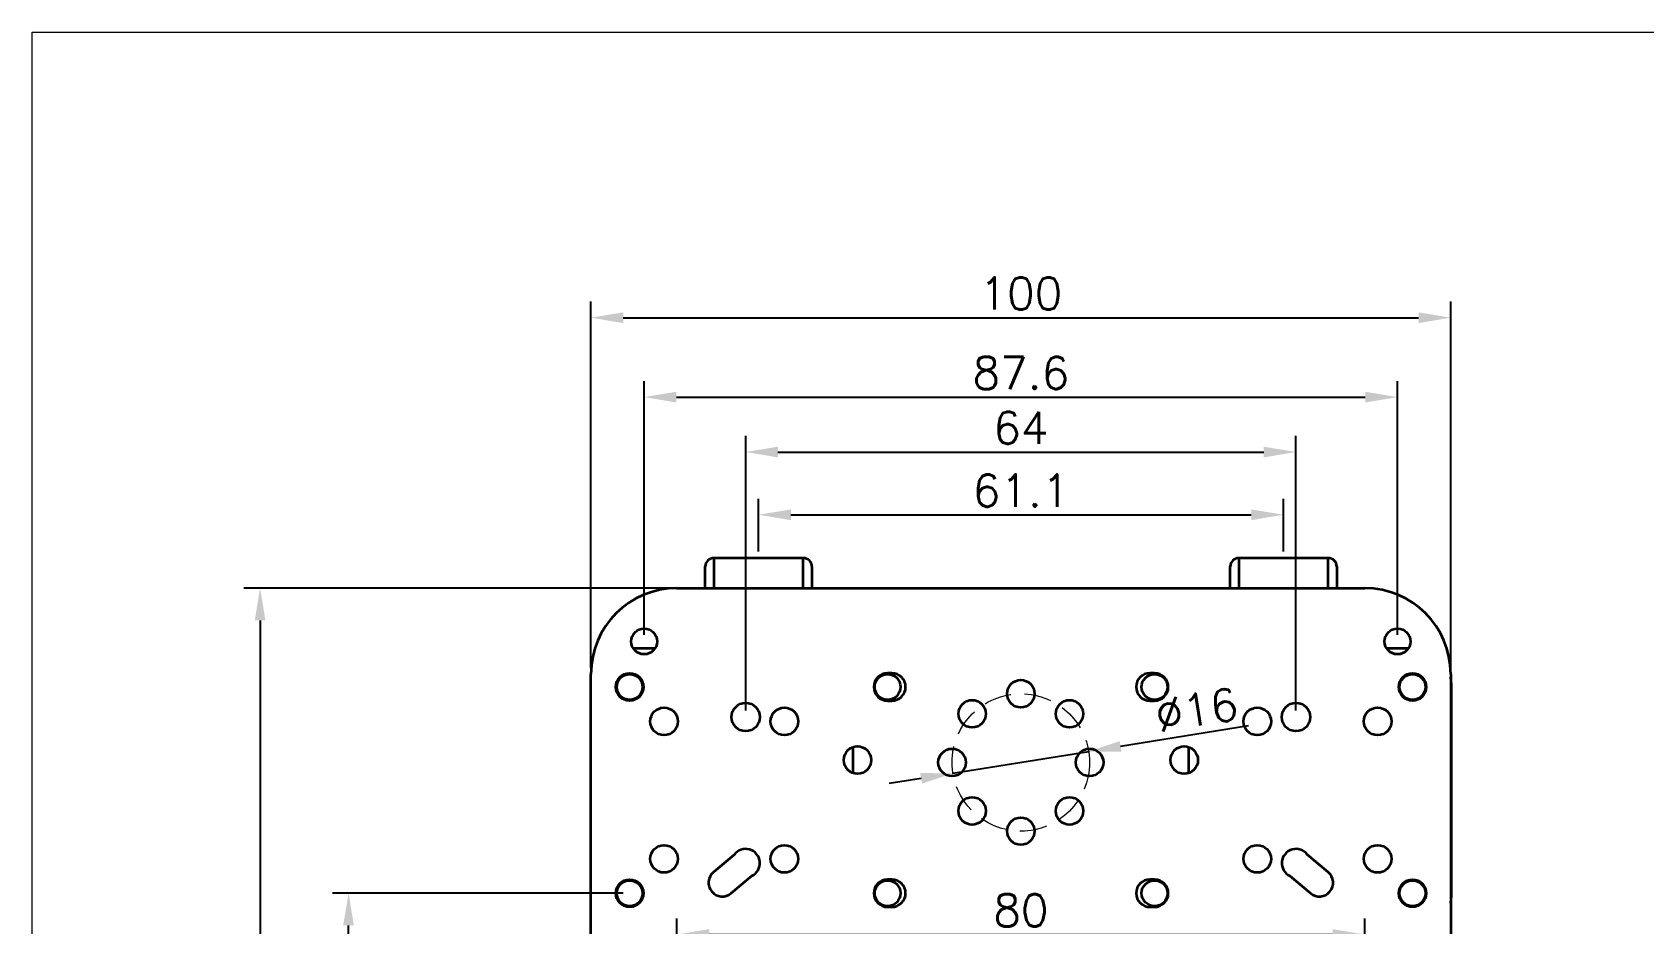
# Model space of a CAD drawing. Header units: millimetres. Extents: x 3171 to 3496, y 686 to 979.
# Drawn here: x 3171.3 to 3358.7, y 875.5 to 979.2 of the extents above; entities that cross this region are included whole.
import ezdxf

# ---------------------------------------------------------------- set-up
doc = ezdxf.new("R2010")
doc.units = ezdxf.units.MM
doc.header["$LTSCALE"] = 0.5
doc.linetypes.add('HIDDEN', pattern=[9.525, 6.35, -3.175])
for name, color, linetype, lineweight in [('尺寸线', 3, 'Continuous', 13), ('波浪线', 3, 'Continuous', 18), ('粗实线', 7, 'Continuous', 35), ('细虚线', 2, 'HIDDEN', 18)]:
    doc.layers.add(name, color=color, linetype=linetype, lineweight=lineweight)
doc.styles.add('数字和字母', font='romans.shx')
doc.dimstyles.new('轮趣标注1比1', dxfattribs={"dimscale": 1.5, "dimtxt": 2.5, "dimasz": 2.5, "dimexe": 1.25, "dimexo": 0.5, "dimtad": 1, "dimdec": 1, "dimdsep": 46, "dimtxsty": '数字和字母', "dimcen": 2.5, "dimadec": 0, "dimazin": 2, "dimtfac": 1, "dimtmove": 0, "dimatfit": 3, "dimfxl": 1, "dimtolj": 1, "dimarcsym": 0})

# ---------------------------------------------------------------- blocks, each defined once
blk = doc.blocks.new('*D47')
at = {"layer": 'Defpoints', "color": 0}
for p in [(3316.84, 923.1), (3255.79, 918.06), (3316.84, 918.06)]:
    blk.add_point(p, dxfattribs=at)
at = {"layer": '波浪线', "color": 0, "lineweight": -2}
for p, q in [((3255.79, 918.81), (3255.79, 924.97)), ((3316.84, 918.81), (3316.84, 924.97)), ((3259.54, 923.1), (3313.09, 923.1))]:
    blk.add_line(p, q, dxfattribs=at)
at = {"layer": '波浪线', "color": 0}
for points in [[(3259.54, 923.72), (3259.54, 922.47), (3255.79, 923.1)], [(3313.09, 922.47), (3313.09, 923.72), (3316.84, 923.1)]]:
    blk.add_solid(points, dxfattribs=at)
at = {"layer": '波浪线', "color": 0, "insert": (3286.32, 925.91), "char_height": 3.75, "attachment_point": 5, "style": '数字和字母'}
blk.add_mtext('\\A1;61.1', dxfattribs=at)
blk = doc.blocks.new('*D48')
at = {"layer": 'Defpoints', "color": 0}
for p in [(3330.1, 936.79), (3242.48, 908.36), (3330.1, 908.36)]:
    blk.add_point(p, dxfattribs=at)
at = {"layer": '波浪线', "color": 0, "lineweight": -2}
for p, q in [((3242.48, 909.11), (3242.48, 938.66)), ((3330.1, 909.11), (3330.1, 938.66)), ((3246.23, 936.79), (3326.35, 936.79))]:
    blk.add_line(p, q, dxfattribs=at)
at = {"layer": '波浪线', "color": 0}
for points in [[(3246.23, 937.41), (3246.23, 936.16), (3242.48, 936.79)], [(3326.35, 936.16), (3326.35, 937.41), (3330.1, 936.79)]]:
    blk.add_solid(points, dxfattribs=at)
at = {"layer": '波浪线', "color": 0, "insert": (3286.29, 939.6), "char_height": 3.75, "attachment_point": 5, "style": '数字和字母'}
blk.add_mtext('\\A1;87.6', dxfattribs=at)
blk = doc.blocks.new('*D49')
at = {"layer": 'Defpoints', "color": 0}
for p in [(3336.29, 946.03), (3236.29, 904.56), (3336.29, 904.22)]:
    blk.add_point(p, dxfattribs=at)
at = {"layer": '波浪线', "color": 0, "lineweight": -2}
for p, q in [((3236.29, 905.31), (3236.29, 947.9)), ((3336.29, 904.97), (3336.29, 947.9)), ((3240.04, 946.03), (3332.54, 946.03))]:
    blk.add_line(p, q, dxfattribs=at)
at = {"layer": '波浪线', "color": 0}
for points in [[(3240.04, 946.65), (3240.04, 945.4), (3236.29, 946.03)], [(3332.54, 945.4), (3332.54, 946.65), (3336.29, 946.03)]]:
    blk.add_solid(points, dxfattribs=at)
at = {"layer": '波浪线', "color": 0, "insert": (3286.29, 948.84), "char_height": 3.75, "attachment_point": 5, "style": '数字和字母'}
blk.add_mtext('\\A1;100', dxfattribs=at)
blk = doc.blocks.new('*D50')
at = {"layer": 'Defpoints', "color": 0}
for p in [(3246.29, 914.56), (3197.81, 770.56), (3241.29, 770.56)]:
    blk.add_point(p, dxfattribs=at)
at = {"layer": '波浪线', "color": 0, "lineweight": -2}
for p, q in [((3245.54, 914.56), (3195.93, 914.56)), ((3197.81, 910.81), (3197.81, 774.31)), ((3240.54, 770.56), (3195.93, 770.56))]:
    blk.add_line(p, q, dxfattribs=at)
at = {"layer": '波浪线', "color": 0}
for points in [[(3198.43, 910.81), (3197.18, 910.81), (3197.81, 914.56)], [(3197.18, 774.31), (3198.43, 774.31), (3197.81, 770.56)]]:
    blk.add_solid(points, dxfattribs=at)
at = {"layer": '波浪线', "color": 0, "insert": (3195, 842.56), "char_height": 3.75, "attachment_point": 5, "rotation": 90, "style": '数字和字母'}
blk.add_mtext('\\A1;144', dxfattribs=at)
blk = doc.blocks.new('*D51')
at = {"layer": 'Defpoints', "color": 0}
for p in [(3318.29, 930.4), (3254.29, 899.56), (3318.29, 899.56)]:
    blk.add_point(p, dxfattribs=at)
at = {"layer": '波浪线', "color": 0, "lineweight": -2}
for p, q in [((3254.29, 900.31), (3254.29, 932.27)), ((3318.29, 900.31), (3318.29, 932.27)), ((3258.04, 930.4), (3314.54, 930.4))]:
    blk.add_line(p, q, dxfattribs=at)
at = {"layer": '波浪线', "color": 0}
for points in [[(3258.04, 931.02), (3258.04, 929.77), (3254.29, 930.4)], [(3314.54, 929.77), (3314.54, 931.02), (3318.29, 930.4)]]:
    blk.add_solid(points, dxfattribs=at)
at = {"layer": '波浪线', "color": 0, "insert": (3286.29, 933.21), "char_height": 3.75, "attachment_point": 5, "style": '数字和字母'}
blk.add_mtext('\\A1;64', dxfattribs=at)
blk = doc.blocks.new('*D52')
at = {"layer": 'Defpoints', "color": 0}
for p in [(3294.19, 895.55), (3278.39, 893.02)]:
    blk.add_point(p, dxfattribs=at)
at = {"layer": '尺寸线', "color": 0, "lineweight": -2}
for p, q in [((3312.78, 898.52), (3297.89, 896.14)), ((3278.39, 893.02), (3294.19, 895.55)), ((3274.69, 892.42), (3270.98, 891.83))]:
    blk.add_line(p, q, dxfattribs=at)
at = {"layer": '尺寸线', "color": 0}
for points in [[(3297.79, 896.76), (3297.99, 895.52), (3294.19, 895.55)], [(3274.79, 891.81), (3274.59, 893.04), (3278.39, 893.02)]]:
    blk.add_solid(points, dxfattribs=at)
at = {"layer": '尺寸线', "color": 0, "insert": (3306.74, 900.4), "char_height": 3.75, "attachment_point": 5, "rotation": 9.096, "style": '数字和字母'}
blk.add_mtext('\\A1;∅16', dxfattribs=at)
blk = doc.blocks.new('*D54')
at = {"layer": 'Defpoints', "color": 0}
for p in [(3326.29, 874.26), (3246.29, 863.4), (3326.29, 863.4)]:
    blk.add_point(p, dxfattribs=at)
at = {"layer": '尺寸线', "color": 0, "lineweight": -2}
for p, q in [((3246.29, 864.15), (3246.29, 876.13)), ((3326.29, 864.15), (3326.29, 876.13)), ((3250.04, 874.26), (3322.54, 874.26))]:
    blk.add_line(p, q, dxfattribs=at)
at = {"layer": '尺寸线', "color": 0}
for points in [[(3250.04, 874.88), (3250.04, 873.63), (3246.29, 874.26)], [(3322.54, 873.63), (3322.54, 874.88), (3326.29, 874.26)]]:
    blk.add_solid(points, dxfattribs=at)
at = {"layer": '尺寸线', "color": 0, "insert": (3286.29, 877.07), "char_height": 3.75, "attachment_point": 5, "style": '数字和字母'}
blk.add_mtext('\\A1;80', dxfattribs=at)
blk = doc.blocks.new('*D59')
at = {"layer": 'Defpoints', "color": 0}
for p in [(3208.1, 879.06), (3240.79, 879.06), (3264.29, 820.56)]:
    blk.add_point(p, dxfattribs=at)
at = {"layer": '尺寸线', "color": 0, "lineweight": -2}
for p, q in [((3240.04, 879.06), (3206.22, 879.06)), ((3208.1, 824.31), (3208.1, 875.31)), ((3263.54, 820.56), (3206.22, 820.56))]:
    blk.add_line(p, q, dxfattribs=at)
at = {"layer": '尺寸线', "color": 0}
for points in [[(3208.72, 875.31), (3207.47, 875.31), (3208.1, 879.06)], [(3207.47, 824.31), (3208.72, 824.31), (3208.1, 820.56)]]:
    blk.add_solid(points, dxfattribs=at)
at = {"layer": '尺寸线', "color": 0, "insert": (3205.29, 849.81), "char_height": 3.75, "attachment_point": 5, "rotation": 90, "style": '数字和字母'}
blk.add_mtext('\\A1;58.5', dxfattribs=at)

msp = doc.modelspace()

# ---------------------------------------------------------------- linework, layer by layer
at = {"layer": '波浪线'}
msp.add_lwpolyline([(3171.31, 979.24), (3495.75, 979.24), (3495.75, 686.38), (3171.31, 686.38)], close=True, dxfattribs=at)
at = {"layer": '粗实线'}
for p, q in [((3249.59, 914.56), (3249.59, 917.06)), ((3260.99, 918.06), (3250.59, 918.06)), ((3250.59, 918.06), (3250.59, 914.56)), ((3260.99, 914.56), (3260.99, 918.06)), ((3261.99, 917.06), (3261.99, 914.56)), ((3310.64, 914.56), (3310.64, 917.06)), ((3322.04, 918.06), (3311.64, 918.06)), ((3311.64, 918.06), (3311.64, 914.56)), ((3322.04, 914.56), (3322.04, 918.06)), ((3323.04, 917.06), (3323.04, 914.56)), ((3246.29, 914.56), (3326.29, 914.56)), ((3241.22, 907.56), (3243.75, 907.56)), ((3328.83, 907.56), (3331.36, 907.56)), ((3236.29, 775.56), (3236.29, 904.56)), ((3271.29, 904.66), (3270.79, 904.66)), ((3301.84, 904.66), (3301.29, 904.66)), ((3336.29, 904.56), (3336.29, 775.56)), ((3336.34, 903.56), (3336.34, 878.56)), ((3270.79, 901.46), (3271.29, 901.46)), ((3301.29, 901.46), (3301.84, 901.46)), ((3266.79, 893.04), (3266.79, 896.08)), ((3305.79, 896.08), (3305.79, 893.04)), ((3252.95, 883.52), (3250.54, 881.5)), ((3322.04, 881.5), (3319.63, 883.52)), ((3252.6, 879.05), (3255.01, 881.07)), ((3317.57, 881.07), (3319.98, 879.05)), ((3271.29, 880.66), (3270.79, 880.66)), ((3301.84, 880.66), (3301.29, 880.66)), ((3270.79, 877.46), (3271.29, 877.46)), ((3301.29, 877.46), (3301.84, 877.46))]:
    msp.add_line(p, q, dxfattribs=at)
for centre, radius in [((3242.48, 908.36), 1.5), ((3330.1, 908.36), 1.5), ((3240.79, 903.06), 1.6), ((3240.79, 903.06), 1.5), ((3270.79, 903.06), 1.5), ((3286.29, 902.28), 1.6), ((3301.84, 903.06), 1.5), ((3331.84, 903.06), 1.6), ((3331.84, 903.06), 1.5), ((3244.79, 899.06), 1.6), ((3254.29, 899.56), 1.65), ((3258.79, 899.06), 1.6), ((3280.63, 899.94), 1.6), ((3291.95, 899.94), 1.6), ((3313.79, 899.06), 1.6), ((3318.29, 899.56), 1.65), ((3327.79, 899.06), 1.6), ((3267.29, 894.56), 1.6), ((3305.29, 894.56), 1.6), ((3278.29, 894.28), 1.6), ((3294.29, 894.28), 1.6), ((3280.63, 888.63), 1.6), ((3291.95, 888.63), 1.6), ((3286.29, 886.28), 1.6), ((3244.79, 883.06), 1.6), ((3258.79, 883.06), 1.6), ((3313.79, 883.06), 1.6), ((3327.79, 883.06), 1.6), ((3240.79, 879.06), 1.6), ((3240.79, 879.06), 1.5), ((3270.79, 879.06), 1.5), ((3301.84, 879.06), 1.5), ((3331.84, 879.06), 1.6), ((3331.84, 879.06), 1.5)]:
    msp.add_circle(centre, radius, dxfattribs=at)
for centre, radius, start, end in [((3250.59, 917.06), 1, 90, 179.7772), ((3260.99, 917.06), 1, 0.2228, 90), ((3311.64, 917.06), 1, 90, 179.7772), ((3322.04, 917.06), 1, 0.2228, 90), ((3246.29, 904.56), 10, 90, 180), ((3326.29, 904.56), 10, 0, 90), ((3270.79, 903.06), 1.6, 90, 270), ((3271.29, 903.06), 1.6, 270, 90), ((3301.29, 903.06), 1.6, 90, 270), ((3301.84, 903.06), 1.6, 270, 90), ((3332.34, 903.56), 4, 0, 9.5125), ((3254.29, 882.56), 1.65, 295.8745, 144.1567), ((3318.29, 882.56), 1.65, 35.8433, 244.1255), ((3251.57, 880.28), 1.6, 130.0156, 310.0156), ((3321.01, 880.28), 1.6, 229.9844, 49.9844), ((3270.79, 879.06), 1.6, 90, 270), ((3271.29, 879.06), 1.6, 270, 90), ((3301.29, 879.06), 1.6, 90, 270), ((3301.84, 879.06), 1.6, 270, 90), ((3332.34, 878.56), 4, 350.4875, 0)]:
    msp.add_arc(centre, radius, start, end, dxfattribs=at)
at = {"layer": '细虚线'}
msp.add_circle((3286.29, 894.28), 8, dxfattribs=at)

# ---------------------------------------------------------------- dimensions: what is measured, and where the dimension line sits
at = {"layer": '尺寸线'}
dim = msp.add_diameter_dim_2p(p1=(3278.39, 893.02), p2=(3294.19, 895.55), dimstyle='轮趣标注1比1', dxfattribs=at)
dim.commit()
dim.dimension.update_dxf_attribs({"geometry": '*D52', "text_midpoint": (3307.19, 897.63), "dimtype": 163})
dim = msp.add_linear_dim(base=(3326.29, 874.26), p1=(3246.29, 863.4), p2=(3326.29, 863.4), dimstyle='轮趣标注1比1', dxfattribs=at)
dim.commit()
dim.dimension.update_dxf_attribs({"geometry": '*D54', "text_midpoint": (3286.29, 877.07)})
dim = msp.add_linear_dim(base=(3208.1, 879.06), p1=(3264.29, 820.56), p2=(3240.79, 879.06), angle=90, dimstyle='轮趣标注1比1', dxfattribs=at)
dim.commit()
dim.dimension.update_dxf_attribs({"geometry": '*D59', "text_midpoint": (3205.29, 849.81)})
at = {"layer": '波浪线'}
for base, p1, p2, picture, middle in [((3336.29, 946.03), (3236.29, 904.56), (3336.29, 904.22), '*D49', (3286.29, 946.03)), ((3330.1, 936.79), (3242.48, 908.36), (3330.1, 908.36), '*D48', (3286.29, 936.79)), ((3318.29, 930.4), (3254.29, 899.56), (3318.29, 899.56), '*D51', (3286.29, 930.4))]:
    dim = msp.add_linear_dim(base=base, p1=p1, p2=p2, dimstyle='轮趣标注1比1', dxfattribs=at)
    dim.commit()
    dim.dimension.update_dxf_attribs({"geometry": picture, "text_midpoint": middle, "dimtype": 160})
dim = msp.add_linear_dim(base=(3316.8449, 923.0993), p1=(3255.7899, 918.057), p2=(3316.8449, 918.057), dimstyle='轮趣标注1比1', dxfattribs=at)
dim.commit()
dim.dimension.update_dxf_attribs({"geometry": '*D47', "text_midpoint": (3286.3174, 925.9118)})
dim = msp.add_linear_dim(base=(3197.81, 770.56), p1=(3246.29, 914.56), p2=(3241.29, 770.56), angle=90, dimstyle='轮趣标注1比1', dxfattribs=at)
dim.commit()
dim.dimension.update_dxf_attribs({"geometry": '*D50', "text_midpoint": (3195, 842.56)})

doc.saveas('drawing.dxf')
